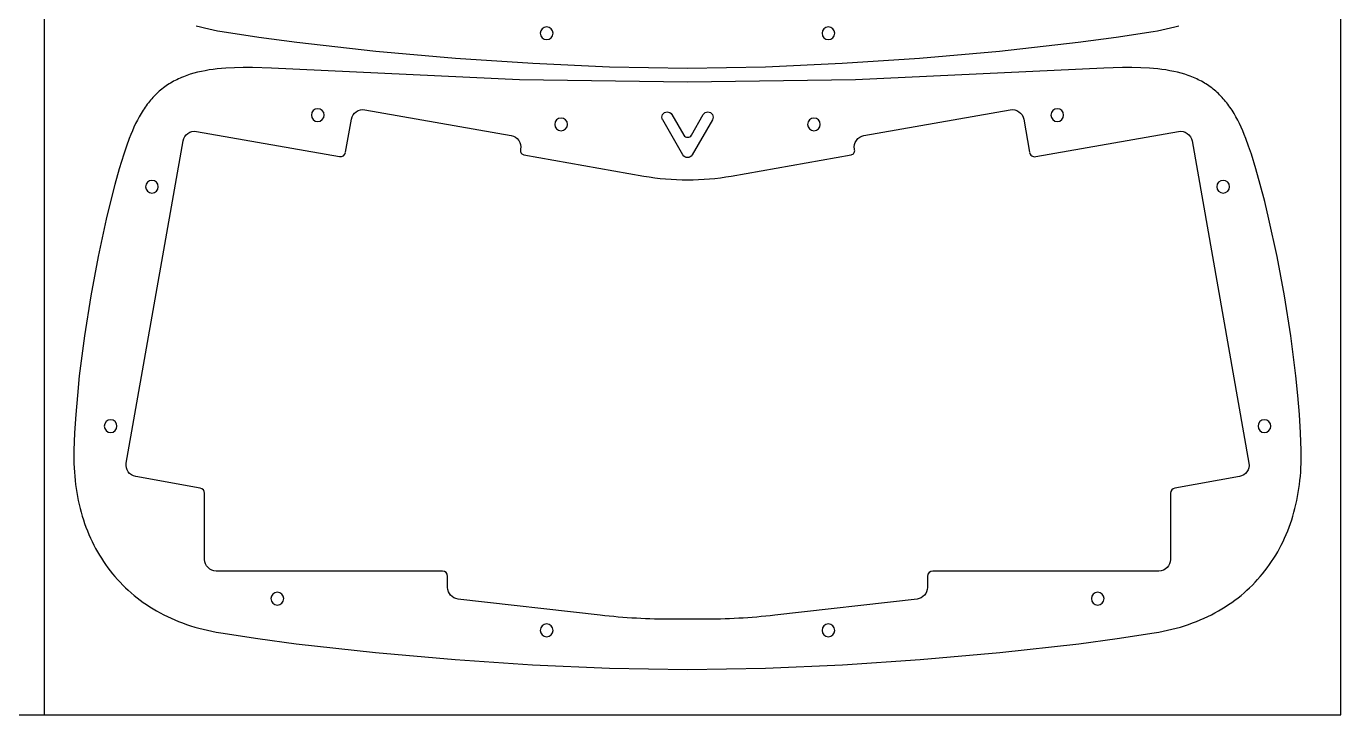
# Model space of a CAD drawing. Extents: x -763 to 762, y 34 to 355.
# Drawn here: x 452.9 to 762, y 33.9 to 195.9 of the extents above; entities that cross this region are included whole.
import ezdxf

# ---------------------------------------------------------------- set-up
doc = ezdxf.new("R2010")
doc.units = 0
for name, color, linetype in [('2D_ACR_PLOT$CUT1', 4, 'CONTINUOUS'), ('2D_ACR_PLOT$CUT2', 3, 'CONTINUOUS'), ('2D_ACR_PLOT$NOPRINT', 7, 'CONTINUOUS')]:
    doc.layers.add(name, color=color, linetype=linetype)

msp = doc.modelspace()

# ---------------------------------------------------------------- linework, layer by layer
at = {"layer": '2D_ACR_PLOT$CUT1'}
for p, q in [((607.32, 165.62, 19.2), (602.56, 173.88, 19.2)), ((604.73, 175.13, 19.2), (607.51, 170.3, 19.2)), ((609.3, 170.3, 19.2), (612.09, 175.13, 19.2)), ((614.25, 173.88, 19.2), (609.49, 165.62, 19.2))]:
    msp.add_line(p, q, dxfattribs=at)
at = {"layer": '2D_ACR_PLOT$CUT1', "extrusion": (0, 0, -1)}
for centre in [(-575.28, 194.27, -22.2), (-641.54, 194.27, -22.2), (-482.46, 158.14, -19.2), (-734.36, 158.14, -19.2), (-472.74, 101.82, -19.2), (-744.07, 101.82, -19.2), (-511.95, 61.24, -19.2), (-704.87, 61.24, -19.2), (-575.28, 53.77, -19.2), (-641.54, 53.77, -19.2)]:
    msp.add_circle(centre, 1.5, dxfattribs=at)
at = {"layer": '2D_ACR_PLOT$CUT1', "extrusion": (-7.10543e-15, 0, -1)}
for centre in [(-521.46, 175, -19.2), (-695.35, 175, -19.2), (-578.68, 172.82, -19.2), (-638.13, 172.82, -19.2)]:
    msp.add_circle(centre, 1.5, dxfattribs=at)
at = {"layer": '2D_ACR_PLOT$CUT1', "extrusion": (0, 0, -1)}
for centre, start, end in [((-603.64, 174.5, -19.2), 330, 150), ((-613.17, 174.5, -19.2), 30, 210)]:
    msp.add_arc(centre, 1.25, start, end, dxfattribs=at)
at = {"layer": '2D_ACR_PLOT$CUT1'}
msp.add_arc((608.41, 170.82, 19.2), 1.04, 210, 330, dxfattribs=at)
at = {"layer": '2D_ACR_PLOT$CUT1', "extrusion": (-5.85031e-26, -5.68434e-15, -1)}
msp.add_arc((-608.41, 166.25, -19.2), 1.25, 210, 330, dxfattribs=at)
at = {"layer": '2D_ACR_PLOT$CUT2'}
for p, q in [((492.88, 196.04, 22.2), (493.85, 195.76, 22.2)), ((493.85, 195.76, 22.2), (494.84, 195.51, 22.2)), ((494.84, 195.51, 22.2), (495.84, 195.27, 22.2)), ((495.84, 195.27, 22.2), (496.86, 195.05, 22.2)), ((496.86, 195.05, 22.2), (497.89, 194.85, 22.2)), ((497.89, 194.85, 22.2), (498.94, 194.67, 22.2)), ((717.87, 194.67, 22.2), (718.92, 194.85, 22.2)), ((718.92, 194.85, 22.2), (719.96, 195.05, 22.2)), ((719.96, 195.05, 22.2), (720.98, 195.27, 22.2)), ((720.98, 195.27, 22.2), (721.98, 195.51, 22.2)), ((721.98, 195.51, 22.2), (722.96, 195.76, 22.2)), ((722.96, 195.76, 22.2), (723.93, 196.04, 22.2)), ((498.94, 194.67, 22.2), (507.59, 193.34, 22.2)), ((507.59, 193.34, 22.2), (516.55, 192.13, 22.2)), ((516.55, 192.13, 22.2), (535.09, 190.05, 22.2)), ((681.73, 190.05, 22.2), (700.26, 192.13, 22.2)), ((700.26, 192.13, 22.2), (709.23, 193.34, 22.2)), ((709.23, 193.34, 22.2), (717.87, 194.67, 22.2)), ((535.09, 190.05, 22.2), (553.82, 188.41, 22.2)), ((662.99, 188.41, 22.2), (681.73, 190.05, 22.2)), ((494.99, 185.46, 19.2), (494.08, 185.28, 19.2)), ((495.92, 185.62, 19.2), (494.99, 185.46, 19.2)), ((496.86, 185.76, 19.2), (495.92, 185.62, 19.2)), ((497.83, 185.88, 19.2), (496.86, 185.76, 19.2)), ((498.81, 185.97, 19.2), (497.83, 185.88, 19.2)), ((499.8, 186.05, 19.2), (498.81, 185.97, 19.2)), ((501.85, 186.16, 19.2), (499.8, 186.05, 19.2)), ((503.95, 186.21, 19.2), (501.85, 186.16, 19.2)), ((506.1, 186.21, 19.2), (503.95, 186.21, 19.2)), ((510.56, 186.08, 19.2), (506.1, 186.21, 19.2)), ((568.9, 183.29, 19.2), (510.56, 186.08, 19.2)), ((553.82, 188.41, 22.2), (572.03, 187.19, 22.2)), ((572.03, 187.19, 22.2), (590.09, 186.37, 22.2)), ((590.09, 186.37, 22.2), (608.41, 186.08, 22.2)), ((608.41, 186.08, 22.2), (626.72, 186.37, 22.2)), ((626.72, 186.37, 22.2), (644.78, 187.19, 22.2)), ((644.78, 187.19, 22.2), (662.99, 188.41, 22.2)), ((706.26, 186.08, 19.2), (647.92, 183.29, 19.2)), ((710.71, 186.21, 19.2), (706.26, 186.08, 19.2)), ((712.87, 186.21, 19.2), (710.71, 186.21, 19.2)), ((714.97, 186.16, 19.2), (712.87, 186.21, 19.2)), ((717.01, 186.05, 19.2), (714.97, 186.16, 19.2)), ((718.01, 185.97, 19.2), (717.01, 186.05, 19.2)), ((718.99, 185.88, 19.2), (718.01, 185.97, 19.2)), ((719.95, 185.76, 19.2), (718.99, 185.88, 19.2)), ((720.9, 185.62, 19.2), (719.95, 185.76, 19.2)), ((721.82, 185.46, 19.2), (720.9, 185.62, 19.2)), ((722.73, 185.28, 19.2), (721.82, 185.46, 19.2)), ((486.84, 182.54, 19.2), (486.49, 182.33, 19.2)), ((487.2, 182.75, 19.2), (486.84, 182.54, 19.2)), ((487.56, 182.96, 19.2), (487.2, 182.75, 19.2)), ((487.93, 183.15, 19.2), (487.56, 182.96, 19.2)), ((488.3, 183.34, 19.2), (487.93, 183.15, 19.2)), ((488.68, 183.52, 19.2), (488.3, 183.34, 19.2)), ((489.06, 183.69, 19.2), (488.68, 183.52, 19.2)), ((489.45, 183.86, 19.2), (489.06, 183.69, 19.2)), ((489.85, 184.02, 19.2), (489.45, 183.86, 19.2)), ((490.25, 184.18, 19.2), (489.85, 184.02, 19.2)), ((490.65, 184.32, 19.2), (490.25, 184.18, 19.2)), ((491.06, 184.47, 19.2), (490.65, 184.32, 19.2)), ((491.48, 184.6, 19.2), (491.06, 184.47, 19.2)), ((492.33, 184.85, 19.2), (491.48, 184.6, 19.2)), ((493.2, 185.08, 19.2), (492.33, 184.85, 19.2)), ((494.08, 185.28, 19.2), (493.2, 185.08, 19.2)), ((608.41, 182.73, 19.2), (568.9, 183.29, 19.2)), ((647.92, 183.29, 19.2), (608.41, 182.73, 19.2)), ((723.62, 185.08, 19.2), (722.73, 185.28, 19.2)), ((724.49, 184.85, 19.2), (723.62, 185.08, 19.2)), ((725.33, 184.6, 19.2), (724.49, 184.85, 19.2)), ((725.75, 184.47, 19.2), (725.33, 184.6, 19.2)), ((726.16, 184.32, 19.2), (725.75, 184.47, 19.2)), ((726.57, 184.18, 19.2), (726.16, 184.32, 19.2)), ((726.97, 184.02, 19.2), (726.57, 184.18, 19.2)), ((727.36, 183.86, 19.2), (726.97, 184.02, 19.2)), ((727.75, 183.69, 19.2), (727.36, 183.86, 19.2)), ((728.13, 183.52, 19.2), (727.75, 183.69, 19.2)), ((728.51, 183.34, 19.2), (728.13, 183.52, 19.2)), ((728.89, 183.15, 19.2), (728.51, 183.34, 19.2)), ((729.25, 182.96, 19.2), (728.89, 183.15, 19.2)), ((729.62, 182.75, 19.2), (729.25, 182.96, 19.2)), ((729.97, 182.54, 19.2), (729.62, 182.75, 19.2)), ((730.32, 182.33, 19.2), (729.97, 182.54, 19.2)), ((482.99, 179.48, 19.2), (482.7, 179.18, 19.2)), ((483.28, 179.77, 19.2), (482.99, 179.48, 19.2)), ((483.58, 180.06, 19.2), (483.28, 179.77, 19.2)), ((483.88, 180.34, 19.2), (483.58, 180.06, 19.2)), ((484.19, 180.62, 19.2), (483.88, 180.34, 19.2)), ((484.5, 180.88, 19.2), (484.19, 180.62, 19.2)), ((484.82, 181.14, 19.2), (484.5, 180.88, 19.2)), ((485.14, 181.39, 19.2), (484.82, 181.14, 19.2)), ((485.47, 181.64, 19.2), (485.14, 181.39, 19.2)), ((485.8, 181.88, 19.2), (485.47, 181.64, 19.2)), ((486.14, 182.11, 19.2), (485.8, 181.88, 19.2)), ((486.49, 182.33, 19.2), (486.14, 182.11, 19.2)), ((730.67, 182.11, 19.2), (730.32, 182.33, 19.2)), ((731.01, 181.88, 19.2), (730.67, 182.11, 19.2)), ((731.34, 181.64, 19.2), (731.01, 181.88, 19.2)), ((731.67, 181.39, 19.2), (731.34, 181.64, 19.2)), ((732, 181.14, 19.2), (731.67, 181.39, 19.2)), ((732.32, 180.88, 19.2), (732, 181.14, 19.2)), ((732.63, 180.62, 19.2), (732.32, 180.88, 19.2)), ((732.94, 180.34, 19.2), (732.63, 180.62, 19.2)), ((733.24, 180.06, 19.2), (732.94, 180.34, 19.2)), ((733.53, 179.77, 19.2), (733.24, 180.06, 19.2)), ((733.82, 179.48, 19.2), (733.53, 179.77, 19.2)), ((734.11, 179.18, 19.2), (733.82, 179.48, 19.2)), ((480.61, 176.51, 19.2), (480.37, 176.14, 19.2)), ((480.85, 176.86, 19.2), (480.61, 176.51, 19.2)), ((481.1, 177.22, 19.2), (480.85, 176.86, 19.2)), ((481.36, 177.56, 19.2), (481.1, 177.22, 19.2)), ((481.62, 177.9, 19.2), (481.36, 177.56, 19.2)), ((481.88, 178.23, 19.2), (481.62, 177.9, 19.2)), ((482.15, 178.55, 19.2), (481.88, 178.23, 19.2)), ((482.42, 178.87, 19.2), (482.15, 178.55, 19.2)), ((482.7, 179.18, 19.2), (482.42, 178.87, 19.2)), ((532.55, 176.26, 19.2), (566.92, 170.2, 19.2)), ((649.89, 170.2, 19.2), (684.26, 176.26, 19.2)), ((734.39, 178.87, 19.2), (734.11, 179.18, 19.2)), ((734.66, 178.55, 19.2), (734.39, 178.87, 19.2)), ((734.93, 178.23, 19.2), (734.66, 178.55, 19.2)), ((735.2, 177.9, 19.2), (734.93, 178.23, 19.2)), ((735.46, 177.56, 19.2), (735.2, 177.9, 19.2)), ((735.71, 177.22, 19.2), (735.46, 177.56, 19.2)), ((735.96, 176.86, 19.2), (735.71, 177.22, 19.2)), ((736.21, 176.51, 19.2), (735.96, 176.86, 19.2)), ((736.44, 176.14, 19.2), (736.21, 176.51, 19.2)), ((479.03, 173.82, 19.2), (478.62, 173, 19.2)), ((479.46, 174.62, 19.2), (479.03, 173.82, 19.2)), ((479.91, 175.39, 19.2), (479.46, 174.62, 19.2)), ((480.37, 176.14, 19.2), (479.91, 175.39, 19.2)), ((527.99, 166.25, 19.2), (529.37, 174.03, 19.2)), ((687.45, 174.03, 19.2), (688.82, 166.25, 19.2)), ((736.91, 175.39, 19.2), (736.44, 176.14, 19.2)), ((737.35, 174.62, 19.2), (736.91, 175.39, 19.2)), ((737.78, 173.82, 19.2), (737.35, 174.62, 19.2)), ((738.19, 173, 19.2), (737.78, 173.82, 19.2)), ((477.48, 170.41, 19.2), (477.13, 169.51, 19.2)), ((477.85, 171.3, 19.2), (477.48, 170.41, 19.2)), ((478.23, 172.16, 19.2), (477.85, 171.3, 19.2)), ((478.62, 173, 19.2), (478.23, 172.16, 19.2)), ((492.96, 171.15, 19.2), (526.55, 165.23, 19.2)), ((690.27, 165.23, 19.2), (723.85, 171.15, 19.2)), ((738.59, 172.16, 19.2), (738.19, 173, 19.2)), ((738.97, 171.3, 19.2), (738.59, 172.16, 19.2)), ((739.33, 170.41, 19.2), (738.97, 171.3, 19.2)), ((739.68, 169.51, 19.2), (739.33, 170.41, 19.2)), ((476.46, 167.67, 19.2), (475.82, 165.78, 19.2)), ((476.41, 93.12, 19.2), (489.78, 168.92, 19.2)), ((477.13, 169.51, 19.2), (476.46, 167.67, 19.2)), ((569.15, 167.02, 19.2), (569.12, 166.8, 19.2)), ((647.7, 166.8, 19.2), (647.66, 167.02, 19.2)), ((727.04, 168.92, 19.2), (740.4, 93.12, 19.2)), ((740.35, 167.67, 19.2), (739.68, 169.51, 19.2)), ((740.99, 165.78, 19.2), (740.35, 167.67, 19.2)), ((475.82, 165.78, 19.2), (474.77, 162.35, 19.2)), ((569.93, 165.64, 19.2), (598.12, 160.67, 19.2)), ((618.7, 160.67, 19.2), (646.89, 165.64, 19.2)), ((742.05, 162.35, 19.2), (740.99, 165.78, 19.2)), ((474.77, 162.35, 19.2), (473.72, 158.65, 19.2)), ((743.09, 158.65, 19.2), (742.05, 162.35, 19.2)), ((473.72, 158.65, 19.2), (472.69, 154.71, 19.2)), ((744.12, 154.71, 19.2), (743.09, 158.65, 19.2)), ((472.69, 154.71, 19.2), (471.69, 150.55, 19.2)), ((745.12, 150.55, 19.2), (744.12, 154.71, 19.2)), ((471.69, 150.55, 19.2), (469.78, 141.75, 19.2)), ((747.03, 141.75, 19.2), (745.12, 150.55, 19.2)), ((469.78, 141.75, 19.2), (468.06, 132.49, 19.2)), ((748.76, 132.49, 19.2), (747.03, 141.75, 19.2)), ((468.06, 132.49, 19.2), (466.57, 123.04, 19.2)), ((750.24, 123.04, 19.2), (748.76, 132.49, 19.2)), ((466.57, 123.04, 19.2), (465.38, 113.65, 19.2)), ((751.43, 113.65, 19.2), (750.24, 123.04, 19.2)), ((465.38, 113.65, 19.2), (464.92, 109.06, 19.2)), ((751.9, 109.06, 19.2), (751.43, 113.65, 19.2)), ((464.92, 109.06, 19.2), (464.55, 104.58, 19.2)), ((752.27, 104.58, 19.2), (751.9, 109.06, 19.2)), ((464.55, 104.58, 19.2), (464.28, 100.24, 19.2)), ((752.54, 100.24, 19.2), (752.27, 104.58, 19.2)), ((464.28, 100.24, 19.2), (464.12, 96.07, 19.2)), ((752.7, 96.07, 19.2), (752.54, 100.24, 19.2)), ((464.12, 96.07, 19.2), (464.1, 95.05, 19.2)), ((752.72, 95.05, 19.2), (752.7, 96.07, 19.2)), ((464.1, 95.05, 19.2), (464.1, 94.03, 19.2)), ((464.1, 94.03, 19.2), (464.12, 93.03, 19.2)), ((464.12, 93.03, 19.2), (464.16, 92.03, 19.2)), ((752.65, 92.03, 19.2), (752.69, 93.03, 19.2)), ((752.69, 93.03, 19.2), (752.71, 94.03, 19.2)), ((752.71, 94.03, 19.2), (752.72, 95.05, 19.2)), ((464.16, 92.03, 19.2), (464.22, 91.03, 19.2)), ((464.22, 91.03, 19.2), (464.3, 90.05, 19.2)), ((464.3, 90.05, 19.2), (464.39, 89.07, 19.2)), ((493.81, 87.26, 19.2), (478.64, 89.94, 19.2)), ((738.17, 89.94, 19.2), (723, 87.26, 19.2)), ((752.42, 89.07, 19.2), (752.52, 90.05, 19.2)), ((752.52, 90.05, 19.2), (752.59, 91.03, 19.2)), ((752.59, 91.03, 19.2), (752.65, 92.03, 19.2)), ((464.39, 89.07, 19.2), (464.5, 88.1, 19.2)), ((464.5, 88.1, 19.2), (464.64, 87.14, 19.2)), ((464.64, 87.14, 19.2), (464.79, 86.18, 19.2)), ((752.03, 86.18, 19.2), (752.18, 87.14, 19.2)), ((752.18, 87.14, 19.2), (752.31, 88.1, 19.2)), ((752.31, 88.1, 19.2), (752.42, 89.07, 19.2)), ((464.79, 86.18, 19.2), (464.95, 85.24, 19.2)), ((464.95, 85.24, 19.2), (465.14, 84.3, 19.2)), ((465.14, 84.3, 19.2), (465.35, 83.38, 19.2)), ((494.85, 70.47, 19.2), (494.85, 86.03, 19.2)), ((721.97, 86.03, 19.2), (721.97, 70.47, 19.2)), ((751.47, 83.38, 19.2), (751.67, 84.3, 19.2)), ((751.67, 84.3, 19.2), (751.86, 85.24, 19.2)), ((751.86, 85.24, 19.2), (752.03, 86.18, 19.2)), ((465.35, 83.38, 19.2), (465.57, 82.46, 19.2)), ((465.57, 82.46, 19.2), (465.81, 81.55, 19.2)), ((465.81, 81.55, 19.2), (466.07, 80.65, 19.2)), ((466.07, 80.65, 19.2), (466.35, 79.77, 19.2)), ((750.47, 79.77, 19.2), (750.74, 80.65, 19.2)), ((750.74, 80.65, 19.2), (751, 81.55, 19.2)), ((751, 81.55, 19.2), (751.25, 82.46, 19.2)), ((751.25, 82.46, 19.2), (751.47, 83.38, 19.2)), ((466.35, 79.77, 19.2), (466.64, 78.89, 19.2)), ((466.64, 78.89, 19.2), (466.95, 78.02, 19.2)), ((466.95, 78.02, 19.2), (467.28, 77.17, 19.2)), ((749.53, 77.17, 19.2), (749.86, 78.02, 19.2)), ((749.86, 78.02, 19.2), (750.17, 78.89, 19.2)), ((750.17, 78.89, 19.2), (750.47, 79.77, 19.2)), ((467.28, 77.17, 19.2), (467.63, 76.32, 19.2)), ((467.63, 76.32, 19.2), (468, 75.49, 19.2)), ((468, 75.49, 19.2), (468.38, 74.66, 19.2)), ((468.38, 74.66, 19.2), (468.78, 73.85, 19.2)), ((748.03, 73.85, 19.2), (748.43, 74.66, 19.2)), ((748.43, 74.66, 19.2), (748.82, 75.49, 19.2)), ((748.82, 75.49, 19.2), (749.18, 76.32, 19.2)), ((749.18, 76.32, 19.2), (749.53, 77.17, 19.2)), ((468.78, 73.85, 19.2), (469.2, 73.05, 19.2)), ((469.2, 73.05, 19.2), (469.64, 72.27, 19.2)), ((469.64, 72.27, 19.2), (470.09, 71.49, 19.2)), ((470.09, 71.49, 19.2), (470.56, 70.73, 19.2)), ((746.25, 70.73, 19.2), (746.72, 71.49, 19.2)), ((746.72, 71.49, 19.2), (747.18, 72.27, 19.2)), ((747.18, 72.27, 19.2), (747.61, 73.05, 19.2)), ((747.61, 73.05, 19.2), (748.03, 73.85, 19.2)), ((470.56, 70.73, 19.2), (471.05, 69.97, 19.2)), ((471.05, 69.97, 19.2), (471.56, 69.24, 19.2)), ((471.56, 69.24, 19.2), (472.08, 68.51, 19.2)), ((472.08, 68.51, 19.2), (472.62, 67.8, 19.2)), ((744.19, 67.8, 19.2), (744.73, 68.51, 19.2)), ((744.73, 68.51, 19.2), (745.26, 69.24, 19.2)), ((745.26, 69.24, 19.2), (745.76, 69.97, 19.2)), ((745.76, 69.97, 19.2), (746.25, 70.73, 19.2)), ((472.62, 67.8, 19.2), (473.18, 67.1, 19.2)), ((473.18, 67.1, 19.2), (473.75, 66.41, 19.2)), ((473.75, 66.41, 19.2), (474.34, 65.74, 19.2)), ((474.34, 65.74, 19.2), (474.95, 65.08, 19.2)), ((474.95, 65.08, 19.2), (475.58, 64.44, 19.2)), ((550.75, 67.72, 19.2), (497.6, 67.72, 19.2)), ((552, 63.87, 19.2), (552, 66.47, 19.2)), ((664.82, 66.47, 19.2), (664.82, 63.87, 19.2)), ((719.22, 67.72, 19.2), (666.07, 67.72, 19.2)), ((741.24, 64.44, 19.2), (741.86, 65.08, 19.2)), ((741.86, 65.08, 19.2), (742.47, 65.74, 19.2)), ((742.47, 65.74, 19.2), (743.06, 66.41, 19.2)), ((743.06, 66.41, 19.2), (743.64, 67.1, 19.2)), ((743.64, 67.1, 19.2), (744.19, 67.8, 19.2)), ((475.58, 64.44, 19.2), (476.22, 63.81, 19.2)), ((476.22, 63.81, 19.2), (476.88, 63.2, 19.2)), ((476.88, 63.2, 19.2), (477.55, 62.6, 19.2)), ((477.55, 62.6, 19.2), (478.25, 62.01, 19.2)), ((478.25, 62.01, 19.2), (478.95, 61.44, 19.2)), ((737.86, 61.44, 19.2), (738.57, 62.01, 19.2)), ((738.57, 62.01, 19.2), (739.26, 62.6, 19.2)), ((739.26, 62.6, 19.2), (739.94, 63.2, 19.2)), ((739.94, 63.2, 19.2), (740.59, 63.81, 19.2)), ((740.59, 63.81, 19.2), (741.24, 64.44, 19.2)), ((478.95, 61.44, 19.2), (479.68, 60.89, 19.2)), ((479.68, 60.89, 19.2), (480.42, 60.35, 19.2)), ((480.42, 60.35, 19.2), (481.18, 59.82, 19.2)), ((481.18, 59.82, 19.2), (481.96, 59.32, 19.2)), ((481.96, 59.32, 19.2), (482.75, 58.83, 19.2)), ((482.75, 58.83, 19.2), (483.56, 58.35, 19.2)), ((587.88, 57.34, 19.2), (554.43, 61.14, 19.2)), ((662.38, 61.14, 19.2), (628.93, 57.34, 19.2)), ((733.26, 58.35, 19.2), (734.07, 58.83, 19.2)), ((734.07, 58.83, 19.2), (734.86, 59.32, 19.2)), ((734.86, 59.32, 19.2), (735.63, 59.82, 19.2)), ((735.63, 59.82, 19.2), (736.39, 60.35, 19.2)), ((736.39, 60.35, 19.2), (737.13, 60.89, 19.2)), ((737.13, 60.89, 19.2), (737.86, 61.44, 19.2)), ((483.56, 58.35, 19.2), (484.38, 57.89, 19.2)), ((484.38, 57.89, 19.2), (485.22, 57.45, 19.2)), ((485.22, 57.45, 19.2), (486.08, 57.03, 19.2)), ((486.08, 57.03, 19.2), (486.95, 56.62, 19.2)), ((486.95, 56.62, 19.2), (487.84, 56.23, 19.2)), ((487.84, 56.23, 19.2), (488.74, 55.86, 19.2)), ((488.74, 55.86, 19.2), (489.66, 55.51, 19.2)), ((611.91, 56.37, 19.2), (604.9, 56.37, 19.2)), ((727.15, 55.51, 19.2), (728.07, 55.86, 19.2)), ((728.07, 55.86, 19.2), (728.98, 56.23, 19.2)), ((728.98, 56.23, 19.2), (729.87, 56.62, 19.2)), ((729.87, 56.62, 19.2), (730.74, 57.03, 19.2)), ((730.74, 57.03, 19.2), (731.59, 57.45, 19.2)), ((731.59, 57.45, 19.2), (732.43, 57.89, 19.2)), ((732.43, 57.89, 19.2), (733.26, 58.35, 19.2)), ((489.66, 55.51, 19.2), (490.6, 55.17, 19.2)), ((490.6, 55.17, 19.2), (491.55, 54.86, 19.2)), ((491.55, 54.86, 19.2), (492.52, 54.56, 19.2)), ((492.52, 54.56, 19.2), (493.5, 54.28, 19.2)), ((493.5, 54.28, 19.2), (494.5, 54.02, 19.2)), ((494.5, 54.02, 19.2), (495.52, 53.78, 19.2)), ((495.52, 53.78, 19.2), (496.55, 53.55, 19.2)), ((496.55, 53.55, 19.2), (497.59, 53.35, 19.2)), ((497.59, 53.35, 19.2), (498.66, 53.17, 19.2)), ((498.66, 53.17, 19.2), (507.39, 51.84, 19.2)), ((709.43, 51.84, 19.2), (718.16, 53.17, 19.2)), ((718.16, 53.17, 19.2), (719.22, 53.35, 19.2)), ((719.22, 53.35, 19.2), (720.27, 53.55, 19.2)), ((720.27, 53.55, 19.2), (721.3, 53.78, 19.2)), ((721.3, 53.78, 19.2), (722.31, 54.02, 19.2)), ((722.31, 54.02, 19.2), (723.31, 54.28, 19.2)), ((723.31, 54.28, 19.2), (724.29, 54.56, 19.2)), ((724.29, 54.56, 19.2), (725.26, 54.86, 19.2)), ((725.26, 54.86, 19.2), (726.22, 55.17, 19.2)), ((726.22, 55.17, 19.2), (727.15, 55.51, 19.2)), ((507.39, 51.84, 19.2), (516.41, 50.63, 19.2)), ((516.41, 50.63, 19.2), (535, 48.55, 19.2)), ((681.81, 48.55, 19.2), (700.4, 50.63, 19.2)), ((700.4, 50.63, 19.2), (709.43, 51.84, 19.2)), ((535, 48.55, 19.2), (553.75, 46.9, 19.2)), ((553.75, 46.9, 19.2), (571.97, 45.68, 19.2)), ((644.85, 45.68, 19.2), (663.07, 46.9, 19.2)), ((663.07, 46.9, 19.2), (681.81, 48.55, 19.2)), ((571.97, 45.68, 19.2), (590.06, 44.86, 19.2)), ((590.06, 44.86, 19.2), (608.41, 44.57, 19.2)), ((608.41, 44.57, 19.2), (626.76, 44.86, 19.2)), ((626.76, 44.86, 19.2), (644.85, 45.68, 19.2))]:
    msp.add_line(p, q, dxfattribs=at)
at = {"layer": '2D_ACR_PLOT$CUT2', "extrusion": (2.00288e-15, -3.52026e-15, -1)}
msp.add_arc((-532.08, 173.56, -19.2), 2.75, 10.001, 100.0002, dxfattribs=at)
at = {"layer": '2D_ACR_PLOT$CUT2', "extrusion": (0, 0, -1)}
for centre, start, end in [((-684.74, 173.56, -19.2), 79.9998, 170.0008), ((-566.45, 167.49, -19.2), 100.0002, 190.0004), ((-650.37, 167.49, -19.2), 349.9996, 79.9998), ((-724.33, 168.45, -19.2), 80, 170.0008), ((-719.22, 70.47, -19.2), 180, 270)]:
    msp.add_arc(centre, 2.75, start, end, dxfattribs=at)
at = {"layer": '2D_ACR_PLOT$CUT2', "extrusion": (2.00293e-15, -3.52022e-15, -1)}
msp.add_arc((-492.49, 168.45, -19.2), 2.75, 10.0001, 99.9996, dxfattribs=at)
at = {"layer": '2D_ACR_PLOT$CUT2'}
for centre, radius, start, end in [((526.76, 166.46, 19.2), 1.25, 260.0004, 349.999), ((570.1, 166.63, 19.2), 1, 169.9996, 259.9996), ((646.71, 166.63, 19.2), 1, 280.0003, 10.0004), ((690.05, 166.46, 19.2), 1.25, 189.9992, 280), ((608.41, 219.02, 19.2), 59.25, 259.9996, 280.0003), ((493.6, 86.03, 19.2), 1.25, 0, 79.9998), ((723.22, 86.03, 19.2), 1.25, 100.0004, 180), ((550.75, 66.47, 19.2), 1.25, 0, 90), ((666.07, 66.47, 19.2), 1.25, 90, 180)]:
    msp.add_arc(centre, radius, start, end, dxfattribs=at)
at = {"layer": '2D_ACR_PLOT$CUT2', "extrusion": (-3.52021e-15, -2.00293e-15, -1)}
msp.add_arc((-479.12, 92.65, -19.2), 2.75, 280.0002, 10.0001, dxfattribs=at)
at = {"layer": '2D_ACR_PLOT$CUT2', "extrusion": (-3.0861e-15, 2.62295e-15, -1)}
msp.add_arc((-737.69, 92.65, -19.2), 2.75, 170.0008, 259.9996, dxfattribs=at)
at = {"layer": '2D_ACR_PLOT$CUT2', "extrusion": (6.23783e-15, 6.45948e-15, -1)}
msp.add_arc((-497.6, 70.47, -19.2), 2.75, 270, 0, dxfattribs=at)
at = {"layer": '2D_ACR_PLOT$CUT2', "extrusion": (3.80282e-15, 3.46846e-15, -1)}
msp.add_arc((-554.75, 63.87, -19.2), 2.75, 276.4836, 0, dxfattribs=at)
at = {"layer": '2D_ACR_PLOT$CUT2', "extrusion": (3.87569e-15, -3.38685e-15, -1)}
msp.add_arc((-662.07, 63.87, -19.2), 2.75, 180, 263.5164, dxfattribs=at)
at = {"layer": '2D_ACR_PLOT$CUT2', "extrusion": (3.33132e-15, 5.8823e-14, -1)}
msp.add_arc((-604.9, 207.12, -19.2), 150.75, 270, 276.4836, dxfattribs=at)
at = {"layer": '2D_ACR_PLOT$CUT2', "extrusion": (-1.66608e-15, 2.94115e-14, -1)}
msp.add_arc((-611.91, 207.12, -19.2), 150.75, 263.5164, 270, dxfattribs=at)
at = {"layer": '2D_ACR_PLOT$NOPRINT'}
for p, q in [((457.2, 33.92), (457.2, 338.72)), ((762, 33.92), (762, 338.72)), ((152.4, 33.92), (457.2, 33.92)), ((457.2, 33.92), (762, 33.92))]:
    msp.add_line(p, q, dxfattribs=at)

doc.saveas('drawing.dxf')
